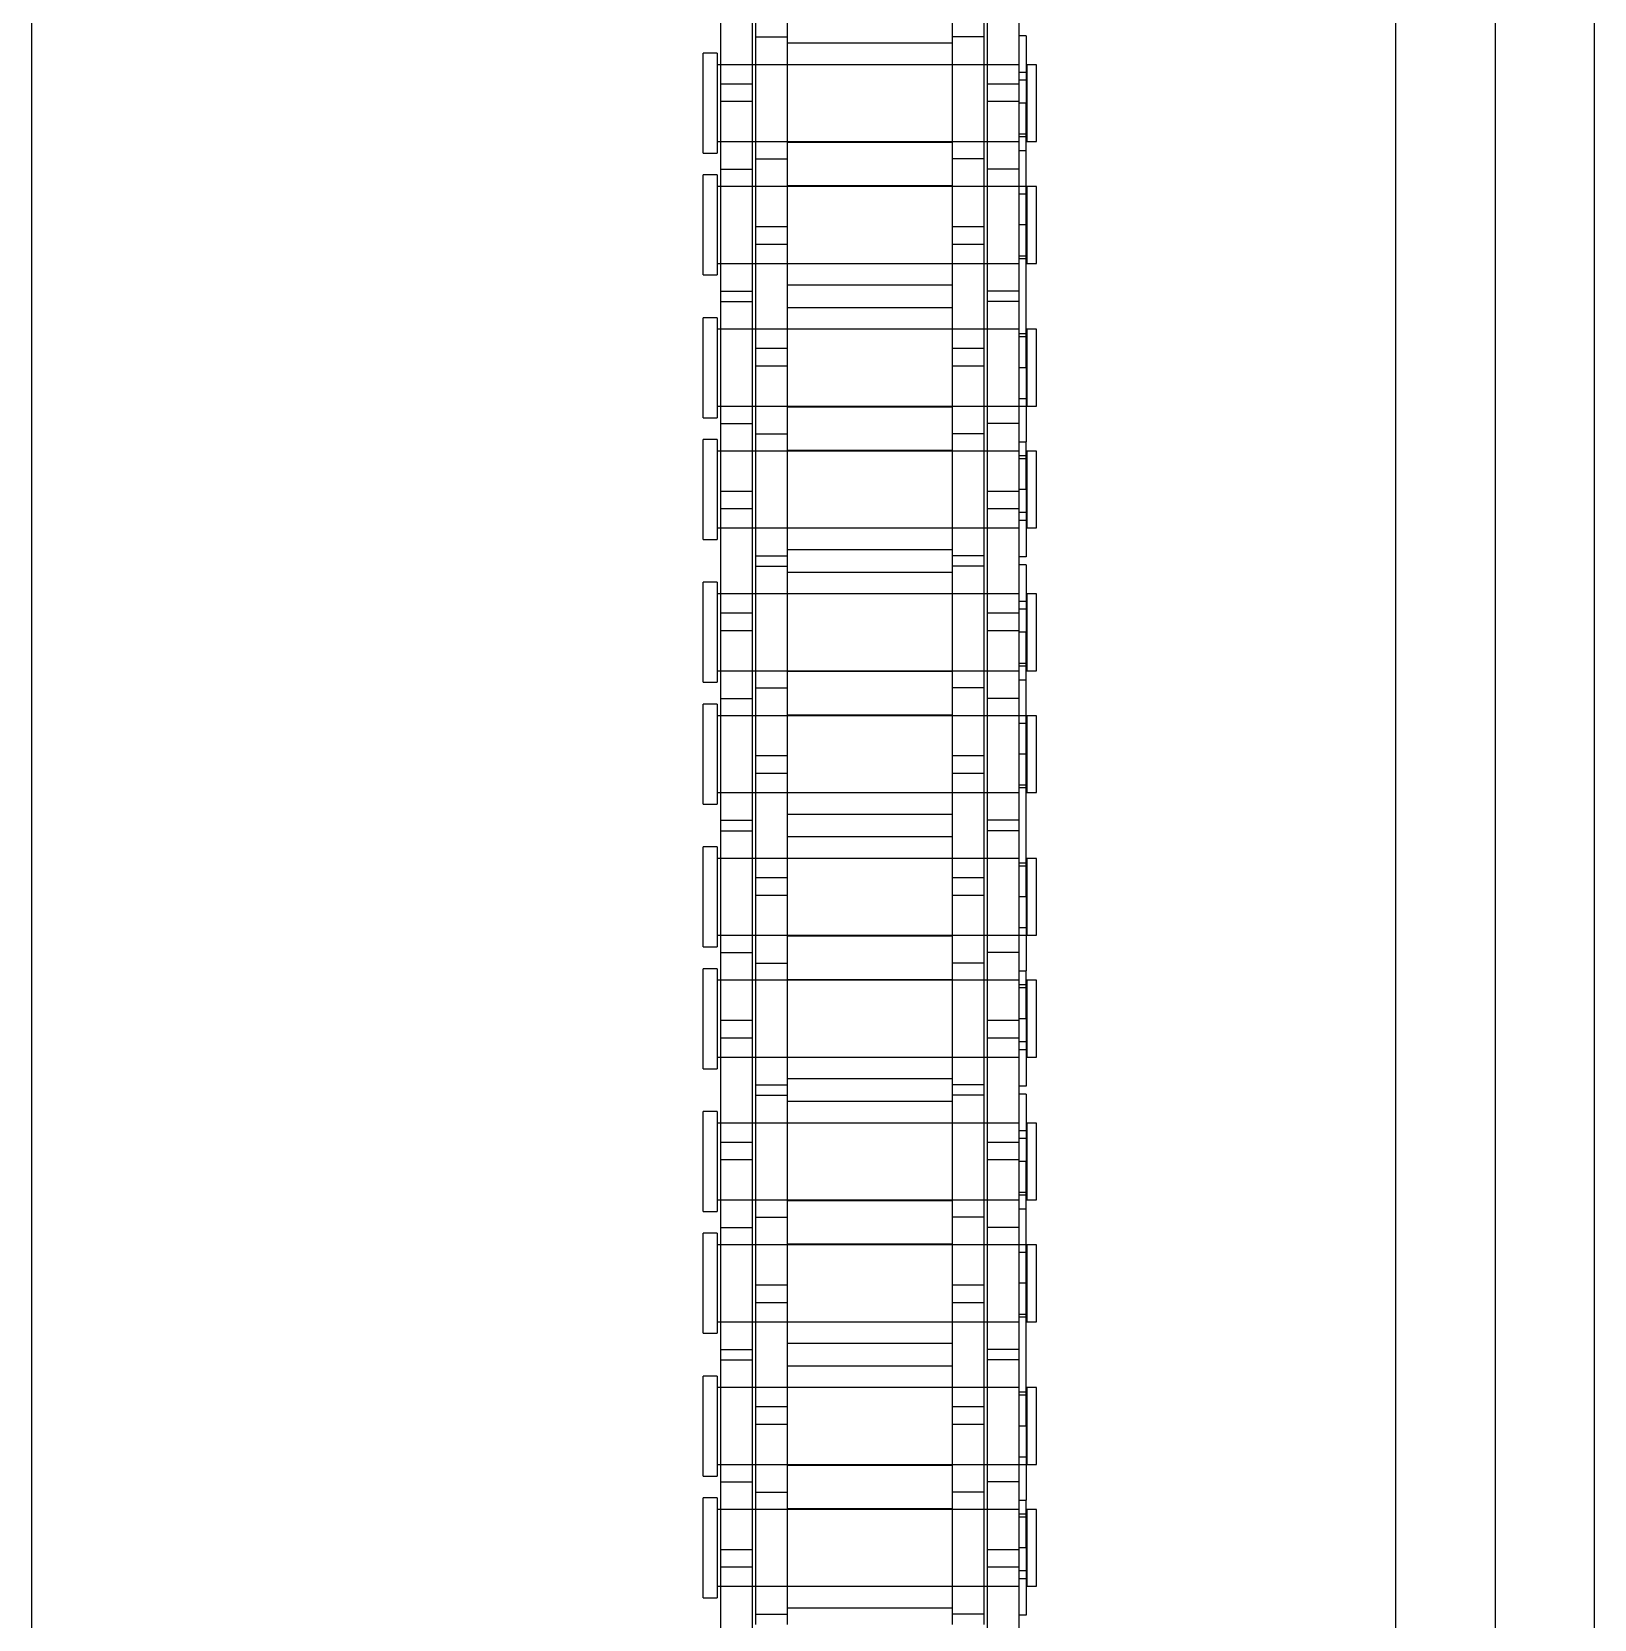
# Model space of a CAD drawing. Header units: metres. Extents: x 0 to 63075, y 0 to 44550.
# Drawn here: x 14109.2 to 14184.2, y 30244.7 to 30320.9 of the extents above; entities that cross this region are included whole.
import ezdxf

# ---------------------------------------------------------------- set-up
doc = ezdxf.new("R2010")
doc.units = ezdxf.units.M
doc.header["$LTSCALE"] = 75
doc.linetypes.add('HIDDEN2', pattern=[4.7625, 3.175, -1.5875])
for name, color, linetype in [('SDM', 7, 'Continuous'), ('SL4', 4, 'Continuous'), ('ST1', 7, 'HIDDEN2')]:
    doc.layers.add(name, color=color, linetype=linetype)

# ---------------------------------------------------------------- blocks, each defined once
blk = doc.blocks.new('A$Cb6dca9d5')
at = {"layer": 'SL4'}
for p, q in [((262.765, 2339.738), (262.765, 3664.713)), ((328.24, 2339.738), (328.24, 3664.713)), ((337.765, 3664.713), (337.765, 2339.738))]:
    blk.add_line(p, q, dxfattribs=at)
at = {"layer": 'ST1'}
for p, q in [((328.24, 2339.738), (328.24, 3664.713)), ((333.003, 3664.713), (333.003, 2339.738)), ((297.515, 3580.85), (297.515, 3587.2)), ((299.035, 3580.85), (299.035, 3587.2)), ((306.965, 3580.85), (306.965, 3587.2)), ((308.485, 3580.85), (308.485, 3587.2)), ((295.843, 3574.5), (295.843, 3583.595)), ((297.363, 3574.5), (297.363, 3583.595)), ((308.637, 3574.5), (308.637, 3583.595)), ((310.157, 3574.5), (310.157, 3583.595)), ((297.515, 3580.85), (299.035, 3580.85)), ((297.515, 3571.755), (297.515, 3580.85)), ((299.035, 3571.755), (299.035, 3580.85)), ((308.485, 3580.85), (306.965, 3580.85)), ((306.965, 3571.755), (306.965, 3580.85)), ((308.485, 3571.755), (308.485, 3580.85)), ((310.489, 3580.906), (310.157, 3580.906)), ((310.489, 3580.906), (310.489, 3577.675)), ((295, 3575.277), (295, 3580.074)), ((295.659, 3580.074), (295, 3580.074)), ((295.659, 3580.074), (295.659, 3575.277)), ((299.035, 3580.567), (306.965, 3580.567)), ((310.157, 3579.52), (295.659, 3579.52)), ((297.363, 3579.52), (295.843, 3579.52)), ((299.035, 3579.52), (297.515, 3579.52)), ((306.965, 3579.52), (299.035, 3579.52)), ((308.485, 3579.52), (306.965, 3579.52)), ((310.157, 3579.52), (308.637, 3579.52)), ((310.526, 3579.151), (310.157, 3579.151)), ((310.526, 3579.52), (310.526, 3575.83)), ((311, 3579.52), (310.526, 3579.52)), ((311, 3575.83), (311, 3579.52)), ((295.843, 3578.607), (297.363, 3578.607)), ((308.637, 3578.607), (310.157, 3578.607)), ((310.489, 3578.782), (310.157, 3578.782)), ((297.363, 3577.747), (295.843, 3577.747)), ((310.157, 3577.747), (308.637, 3577.747)), ((310.489, 3577.675), (310.157, 3577.675)), ((310.489, 3564.975), (310.489, 3577.675)), ((310.157, 3576.199), (310.526, 3576.199)), ((295.659, 3575.83), (310.157, 3575.83)), ((295.843, 3575.83), (297.363, 3575.83)), ((297.515, 3575.83), (299.035, 3575.83)), ((299.035, 3575.83), (306.965, 3575.83)), ((306.965, 3575.787), (299.035, 3575.787)), ((306.965, 3575.83), (308.485, 3575.83)), ((308.637, 3575.83), (310.157, 3575.83)), ((310.489, 3576.056), (310.157, 3576.056)), ((310.489, 3575.379), (310.157, 3575.379)), ((310.526, 3575.83), (311, 3575.83)), ((295, 3575.277), (295.659, 3575.277)), ((297.515, 3575.002), (299.035, 3575.002)), ((308.485, 3575.002), (306.965, 3575.002)), ((295, 3569.429), (295, 3574.226)), ((295.659, 3574.226), (295, 3574.226)), ((295.659, 3574.226), (295.659, 3569.429)), ((295.843, 3574.5), (297.363, 3574.5)), ((295.843, 3568.15), (295.843, 3574.5)), ((297.363, 3568.15), (297.363, 3574.5)), ((310.157, 3574.5), (308.637, 3574.5)), ((308.637, 3568.15), (308.637, 3574.5)), ((310.157, 3568.15), (310.157, 3574.5)), ((310.157, 3573.672), (295.659, 3573.672)), ((297.363, 3573.672), (295.843, 3573.672)), ((299.035, 3573.672), (297.515, 3573.672)), ((299.035, 3573.715), (306.965, 3573.715)), ((306.965, 3573.672), (299.035, 3573.672)), ((308.485, 3573.672), (306.965, 3573.672)), ((310.489, 3573.672), (308.637, 3573.672)), ((310.526, 3573.303), (310.157, 3573.303)), ((310.526, 3573.672), (310.526, 3569.982)), ((311, 3573.672), (310.526, 3573.672)), ((311, 3569.982), (311, 3573.672)), ((297.515, 3570.895), (297.515, 3571.755)), ((297.515, 3571.755), (299.035, 3571.755)), ((299.035, 3570.895), (299.035, 3571.755)), ((306.965, 3570.895), (306.965, 3571.755)), ((306.965, 3571.755), (308.485, 3571.755)), ((308.485, 3570.895), (308.485, 3571.755)), ((310.489, 3571.827), (310.157, 3571.827)), ((297.515, 3561.8), (297.515, 3570.895)), ((299.035, 3570.895), (297.515, 3570.895)), ((299.035, 3561.8), (299.035, 3570.895)), ((306.965, 3561.8), (306.965, 3570.895)), ((308.485, 3570.895), (306.965, 3570.895)), ((308.485, 3561.8), (308.485, 3570.895)), ((295.659, 3569.982), (310.157, 3569.982)), ((295.843, 3569.982), (297.363, 3569.982)), ((297.515, 3569.982), (299.035, 3569.982)), ((299.035, 3569.982), (306.965, 3569.982)), ((306.965, 3569.982), (308.485, 3569.982)), ((308.637, 3569.982), (310.157, 3569.982)), ((310.157, 3570.351), (310.526, 3570.351)), ((310.489, 3570.208), (310.157, 3570.208)), ((310.526, 3569.982), (311, 3569.982)), ((295, 3569.429), (295.659, 3569.429)), ((295.843, 3568.652), (297.363, 3568.652)), ((306.965, 3568.935), (299.035, 3568.935)), ((310.157, 3568.652), (308.637, 3568.652)), ((295.843, 3568.15), (297.363, 3568.15)), ((295.843, 3559.055), (295.843, 3568.15)), ((297.363, 3559.055), (297.363, 3568.15)), ((299.035, 3567.867), (306.965, 3567.867)), ((310.157, 3568.15), (308.637, 3568.15)), ((308.637, 3559.055), (308.637, 3568.15)), ((310.157, 3559.055), (310.157, 3568.15)), ((295, 3562.577), (295, 3567.374)), ((295.659, 3567.374), (295, 3567.374)), ((295.659, 3567.374), (295.659, 3562.577)), ((310.157, 3566.82), (295.659, 3566.82)), ((297.363, 3566.82), (295.843, 3566.82)), ((299.035, 3566.82), (297.515, 3566.82)), ((306.965, 3566.82), (299.035, 3566.82)), ((308.485, 3566.82), (306.965, 3566.82)), ((310.157, 3566.82), (308.637, 3566.82)), ((310.489, 3566.594), (310.157, 3566.594)), ((310.526, 3566.451), (310.157, 3566.451)), ((310.526, 3566.82), (310.526, 3563.13)), ((311, 3566.82), (310.526, 3566.82)), ((311, 3563.13), (311, 3566.82)), ((297.515, 3565.907), (299.035, 3565.907)), ((306.965, 3565.907), (308.485, 3565.907)), ((299.035, 3565.047), (297.515, 3565.047)), ((308.485, 3565.047), (306.965, 3565.047)), ((310.489, 3564.975), (310.157, 3564.975)), ((310.489, 3564.975), (310.489, 3561.423)), ((295.659, 3563.13), (310.157, 3563.13)), ((295.843, 3563.13), (297.363, 3563.13)), ((297.515, 3563.13), (299.035, 3563.13)), ((299.035, 3563.13), (306.965, 3563.13)), ((306.965, 3563.13), (308.485, 3563.13)), ((308.637, 3563.13), (310.489, 3563.13)), ((310.157, 3563.499), (310.526, 3563.499)), ((310.526, 3563.13), (311, 3563.13)), ((295, 3562.577), (295.659, 3562.577)), ((306.965, 3563.087), (299.035, 3563.087)), ((295.843, 3562.302), (297.363, 3562.302)), ((297.515, 3561.8), (299.035, 3561.8)), ((297.515, 3555.45), (297.515, 3561.8)), ((299.035, 3555.45), (299.035, 3561.8)), ((308.485, 3561.8), (306.965, 3561.8)), ((306.965, 3555.45), (306.965, 3561.8)), ((308.485, 3555.45), (308.485, 3561.8)), ((310.157, 3562.302), (308.637, 3562.302)), ((295, 3556.729), (295, 3561.526)), ((295.659, 3561.526), (295, 3561.526)), ((295.659, 3561.526), (295.659, 3556.729)), ((310.157, 3560.972), (295.659, 3560.972)), ((297.363, 3560.972), (295.843, 3560.972)), ((299.035, 3560.972), (297.515, 3560.972)), ((299.035, 3561.015), (306.965, 3561.015)), ((306.965, 3560.972), (299.035, 3560.972)), ((308.485, 3560.972), (306.965, 3560.972)), ((310.157, 3560.972), (308.637, 3560.972)), ((310.157, 3561.423), (310.489, 3561.423)), ((310.489, 3559.127), (310.489, 3561.423)), ((310.526, 3560.972), (310.526, 3557.282)), ((311, 3560.972), (310.526, 3560.972)), ((311, 3557.282), (311, 3560.972)), ((310.489, 3560.746), (310.157, 3560.746)), ((310.526, 3560.603), (310.157, 3560.603)), ((295.843, 3558.195), (295.843, 3559.055)), ((295.843, 3559.055), (297.363, 3559.055)), ((297.363, 3558.195), (297.363, 3559.055)), ((308.637, 3558.195), (308.637, 3559.055)), ((308.637, 3559.055), (310.157, 3559.055)), ((310.489, 3559.127), (310.157, 3559.127)), ((310.157, 3558.195), (310.157, 3559.055)), ((310.489, 3559.127), (310.489, 3555.896)), ((295.843, 3549.1), (295.843, 3558.195)), ((297.363, 3558.195), (295.843, 3558.195)), ((297.363, 3549.1), (297.363, 3558.195)), ((308.637, 3549.1), (308.637, 3558.195)), ((310.157, 3558.195), (308.637, 3558.195)), ((310.157, 3549.1), (310.157, 3558.195)), ((310.489, 3558.02), (310.157, 3558.02)), ((295.659, 3557.282), (310.157, 3557.282)), ((295.843, 3557.282), (297.363, 3557.282)), ((297.515, 3557.282), (299.035, 3557.282)), ((299.035, 3557.282), (306.965, 3557.282)), ((306.965, 3557.282), (308.485, 3557.282)), ((308.637, 3557.282), (310.157, 3557.282)), ((310.157, 3557.651), (310.526, 3557.651)), ((310.526, 3557.282), (311, 3557.282)), ((295, 3556.729), (295.659, 3556.729)), ((297.515, 3555.952), (299.035, 3555.952)), ((306.965, 3556.235), (299.035, 3556.235)), ((308.485, 3555.952), (306.965, 3555.952)), ((310.489, 3555.896), (310.157, 3555.896)), ((310.489, 3555.506), (310.157, 3555.506)), ((310.489, 3555.506), (310.489, 3552.275)), ((297.515, 3555.45), (299.035, 3555.45)), ((297.515, 3546.355), (297.515, 3555.45)), ((299.035, 3546.355), (299.035, 3555.45)), ((299.035, 3555.167), (306.965, 3555.167)), ((308.485, 3555.45), (306.965, 3555.45)), ((306.965, 3546.355), (306.965, 3555.45)), ((308.485, 3546.355), (308.485, 3555.45)), ((295, 3549.877), (295, 3554.674)), ((295.659, 3554.674), (295, 3554.674)), ((295.659, 3554.674), (295.659, 3549.877)), ((310.157, 3554.12), (295.659, 3554.12)), ((297.363, 3554.12), (295.843, 3554.12)), ((299.035, 3554.12), (297.515, 3554.12)), ((306.965, 3554.12), (299.035, 3554.12)), ((308.485, 3554.12), (306.965, 3554.12)), ((310.157, 3554.12), (308.637, 3554.12)), ((310.526, 3554.12), (310.526, 3550.43)), ((311, 3554.12), (310.526, 3554.12)), ((311, 3550.43), (311, 3554.12)), ((295.843, 3553.207), (297.363, 3553.207)), ((308.637, 3553.207), (310.157, 3553.207)), ((310.526, 3553.751), (310.157, 3553.751)), ((310.489, 3553.382), (310.157, 3553.382)), ((297.363, 3552.347), (295.843, 3552.347)), ((310.157, 3552.347), (308.637, 3552.347)), ((310.489, 3552.275), (310.157, 3552.275)), ((310.489, 3539.575), (310.489, 3552.275)), ((295.659, 3550.43), (310.157, 3550.43)), ((295.843, 3550.43), (297.363, 3550.43)), ((297.515, 3550.43), (299.035, 3550.43)), ((299.035, 3550.43), (306.965, 3550.43)), ((306.965, 3550.387), (299.035, 3550.387)), ((306.965, 3550.43), (308.485, 3550.43)), ((308.637, 3550.43), (310.157, 3550.43)), ((310.157, 3550.799), (310.526, 3550.799)), ((310.489, 3550.656), (310.157, 3550.656)), ((310.526, 3550.43), (311, 3550.43)), ((295, 3549.877), (295.659, 3549.877)), ((297.515, 3549.602), (299.035, 3549.602)), ((308.485, 3549.602), (306.965, 3549.602)), ((310.489, 3549.979), (310.157, 3549.979)), ((295, 3544.029), (295, 3548.826)), ((295.659, 3548.826), (295, 3548.826)), ((295.659, 3548.826), (295.659, 3544.029)), ((295.843, 3549.1), (297.363, 3549.1)), ((295.843, 3542.75), (295.843, 3549.1)), ((297.363, 3542.75), (297.363, 3549.1)), ((310.157, 3549.1), (308.637, 3549.1)), ((308.637, 3542.75), (308.637, 3549.1)), ((310.157, 3542.75), (310.157, 3549.1)), ((310.157, 3548.272), (295.659, 3548.272)), ((297.363, 3548.272), (295.843, 3548.272)), ((299.035, 3548.272), (297.515, 3548.272)), ((299.035, 3548.315), (306.965, 3548.315)), ((306.965, 3548.272), (299.035, 3548.272)), ((308.485, 3548.272), (306.965, 3548.272)), ((310.489, 3548.272), (308.637, 3548.272)), ((310.526, 3547.903), (310.157, 3547.903)), ((310.526, 3548.272), (310.526, 3544.582)), ((311, 3548.272), (310.526, 3548.272)), ((311, 3544.582), (311, 3548.272)), ((297.515, 3545.495), (297.515, 3546.355)), ((297.515, 3546.355), (299.035, 3546.355)), ((299.035, 3545.495), (299.035, 3546.355)), ((306.965, 3545.495), (306.965, 3546.355)), ((306.965, 3546.355), (308.485, 3546.355)), ((308.485, 3545.495), (308.485, 3546.355)), ((310.489, 3546.427), (310.157, 3546.427)), ((297.515, 3536.4), (297.515, 3545.495)), ((299.035, 3545.495), (297.515, 3545.495)), ((299.035, 3536.4), (299.035, 3545.495)), ((306.965, 3536.4), (306.965, 3545.495)), ((308.485, 3545.495), (306.965, 3545.495)), ((308.485, 3536.4), (308.485, 3545.495)), ((310.157, 3544.951), (310.526, 3544.951)), ((295.659, 3544.582), (310.157, 3544.582)), ((295.843, 3544.582), (297.363, 3544.582)), ((297.515, 3544.582), (299.035, 3544.582)), ((299.035, 3544.582), (306.965, 3544.582)), ((306.965, 3544.582), (308.485, 3544.582)), ((308.637, 3544.582), (310.157, 3544.582)), ((310.489, 3544.808), (310.157, 3544.808)), ((310.526, 3544.582), (311, 3544.582)), ((295, 3544.029), (295.659, 3544.029)), ((306.965, 3543.535), (299.035, 3543.535)), ((295.843, 3543.252), (297.363, 3543.252)), ((295.843, 3542.75), (297.363, 3542.75)), ((295.843, 3533.655), (295.843, 3542.75)), ((297.363, 3533.655), (297.363, 3542.75)), ((310.157, 3543.252), (308.637, 3543.252)), ((310.157, 3542.75), (308.637, 3542.75)), ((308.637, 3533.655), (308.637, 3542.75)), ((310.157, 3533.655), (310.157, 3542.75)), ((295, 3537.177), (295, 3541.974)), ((295.659, 3541.974), (295, 3541.974)), ((295.659, 3541.974), (295.659, 3537.177)), ((299.035, 3542.467), (306.965, 3542.467)), ((310.157, 3541.42), (295.659, 3541.42)), ((297.363, 3541.42), (295.843, 3541.42)), ((299.035, 3541.42), (297.515, 3541.42)), ((306.965, 3541.42), (299.035, 3541.42)), ((308.485, 3541.42), (306.965, 3541.42)), ((310.157, 3541.42), (308.637, 3541.42)), ((310.489, 3541.194), (310.157, 3541.194)), ((310.526, 3541.051), (310.157, 3541.051)), ((310.526, 3541.42), (310.526, 3537.73)), ((311, 3541.42), (310.526, 3541.42)), ((311, 3537.73), (311, 3541.42)), ((297.515, 3540.507), (299.035, 3540.507)), ((306.965, 3540.507), (308.485, 3540.507)), ((299.035, 3539.647), (297.515, 3539.647)), ((308.485, 3539.647), (306.965, 3539.647)), ((310.489, 3539.575), (310.157, 3539.575)), ((310.489, 3539.575), (310.489, 3536.023)), ((310.157, 3538.099), (310.526, 3538.099)), ((295.659, 3537.73), (310.157, 3537.73)), ((295.843, 3537.73), (297.363, 3537.73)), ((297.515, 3537.73), (299.035, 3537.73)), ((299.035, 3537.73), (306.965, 3537.73)), ((306.965, 3537.687), (299.035, 3537.687)), ((306.965, 3537.73), (308.485, 3537.73)), ((308.637, 3537.73), (310.489, 3537.73)), ((310.526, 3537.73), (311, 3537.73)), ((295, 3537.177), (295.659, 3537.177)), ((295.843, 3536.902), (297.363, 3536.902)), ((310.157, 3536.902), (308.637, 3536.902)), ((295, 3531.329), (295, 3536.126)), ((295.659, 3536.126), (295, 3536.126)), ((295.659, 3536.126), (295.659, 3531.329)), ((297.515, 3536.4), (299.035, 3536.4)), ((297.515, 3530.05), (297.515, 3536.4)), ((299.035, 3530.05), (299.035, 3536.4)), ((308.485, 3536.4), (306.965, 3536.4)), ((306.965, 3530.05), (306.965, 3536.4)), ((308.485, 3530.05), (308.485, 3536.4)), ((310.157, 3536.023), (310.489, 3536.023)), ((310.489, 3533.727), (310.489, 3536.023)), ((310.157, 3535.572), (295.659, 3535.572)), ((297.363, 3535.572), (295.843, 3535.572)), ((299.035, 3535.572), (297.515, 3535.572)), ((299.035, 3535.615), (306.965, 3535.615)), ((306.965, 3535.572), (299.035, 3535.572)), ((308.485, 3535.572), (306.965, 3535.572)), ((310.157, 3535.572), (308.637, 3535.572)), ((310.489, 3535.346), (310.157, 3535.346)), ((310.526, 3535.203), (310.157, 3535.203)), ((310.526, 3535.572), (310.526, 3531.882)), ((311, 3535.572), (310.526, 3535.572)), ((311, 3531.882), (311, 3535.572)), ((295.843, 3532.795), (295.843, 3533.655)), ((295.843, 3533.655), (297.363, 3533.655)), ((297.363, 3532.795), (297.363, 3533.655)), ((308.637, 3532.795), (308.637, 3533.655)), ((308.637, 3533.655), (310.157, 3533.655)), ((310.489, 3533.727), (310.157, 3533.727)), ((310.157, 3532.795), (310.157, 3533.655)), ((310.489, 3533.727), (310.489, 3530.496)), ((295.843, 3523.7), (295.843, 3532.795)), ((297.363, 3532.795), (295.843, 3532.795)), ((297.363, 3523.7), (297.363, 3532.795)), ((308.637, 3523.7), (308.637, 3532.795)), ((310.157, 3532.795), (308.637, 3532.795)), ((310.157, 3523.7), (310.157, 3532.795)), ((295.659, 3531.882), (310.157, 3531.882)), ((295.843, 3531.882), (297.363, 3531.882)), ((297.515, 3531.882), (299.035, 3531.882)), ((299.035, 3531.882), (306.965, 3531.882)), ((306.965, 3531.882), (308.485, 3531.882)), ((308.637, 3531.882), (310.157, 3531.882)), ((310.489, 3532.62), (310.157, 3532.62)), ((310.157, 3532.251), (310.526, 3532.251)), ((310.526, 3531.882), (311, 3531.882)), ((295, 3531.329), (295.659, 3531.329)), ((297.515, 3530.552), (299.035, 3530.552)), ((306.965, 3530.835), (299.035, 3530.835)), ((308.485, 3530.552), (306.965, 3530.552)), ((310.489, 3530.496), (310.157, 3530.496)), ((297.515, 3530.05), (299.035, 3530.05)), ((297.515, 3520.955), (297.515, 3530.05)), ((299.035, 3520.955), (299.035, 3530.05)), ((299.035, 3529.767), (306.965, 3529.767)), ((308.485, 3530.05), (306.965, 3530.05)), ((306.965, 3520.955), (306.965, 3530.05)), ((308.485, 3520.955), (308.485, 3530.05)), ((310.489, 3530.106), (310.157, 3530.106)), ((310.489, 3530.106), (310.489, 3526.875)), ((295, 3524.477), (295, 3529.274)), ((295.659, 3529.274), (295, 3529.274)), ((295.659, 3529.274), (295.659, 3524.477)), ((310.157, 3528.72), (295.659, 3528.72)), ((297.363, 3528.72), (295.843, 3528.72)), ((299.035, 3528.72), (297.515, 3528.72)), ((306.965, 3528.72), (299.035, 3528.72)), ((308.485, 3528.72), (306.965, 3528.72)), ((310.157, 3528.72), (308.637, 3528.72)), ((310.526, 3528.351), (310.157, 3528.351)), ((310.526, 3528.72), (310.526, 3525.03)), ((311, 3528.72), (310.526, 3528.72)), ((311, 3525.03), (311, 3528.72)), ((295.843, 3527.807), (297.363, 3527.807)), ((308.637, 3527.807), (310.157, 3527.807)), ((310.489, 3527.982), (310.157, 3527.982)), ((297.363, 3526.947), (295.843, 3526.947)), ((310.157, 3526.947), (308.637, 3526.947)), ((310.489, 3526.875), (310.157, 3526.875)), ((310.489, 3514.175), (310.489, 3526.875)), ((295.659, 3525.03), (310.157, 3525.03)), ((295.843, 3525.03), (297.363, 3525.03)), ((297.515, 3525.03), (299.035, 3525.03)), ((299.035, 3525.03), (306.965, 3525.03)), ((306.965, 3525.03), (308.485, 3525.03)), ((308.637, 3525.03), (310.157, 3525.03)), ((310.157, 3525.399), (310.526, 3525.399)), ((310.489, 3525.256), (310.157, 3525.256)), ((310.526, 3525.03), (311, 3525.03)), ((295, 3524.477), (295.659, 3524.477)), ((306.965, 3524.987), (299.035, 3524.987)), ((310.489, 3524.579), (310.157, 3524.579)), ((295.843, 3523.7), (297.363, 3523.7)), ((295.843, 3517.35), (295.843, 3523.7)), ((297.363, 3517.35), (297.363, 3523.7)), ((297.515, 3524.202), (299.035, 3524.202)), ((308.485, 3524.202), (306.965, 3524.202)), ((310.157, 3523.7), (308.637, 3523.7)), ((308.637, 3517.35), (308.637, 3523.7)), ((310.157, 3517.35), (310.157, 3523.7)), ((295, 3518.629), (295, 3523.426)), ((295.659, 3523.426), (295, 3523.426)), ((295.659, 3523.426), (295.659, 3518.629)), ((310.157, 3522.872), (295.659, 3522.872)), ((297.363, 3522.872), (295.843, 3522.872)), ((299.035, 3522.872), (297.515, 3522.872)), ((299.035, 3522.915), (306.965, 3522.915)), ((306.965, 3522.872), (299.035, 3522.872)), ((308.485, 3522.872), (306.965, 3522.872)), ((310.489, 3522.872), (308.637, 3522.872)), ((310.526, 3522.872), (310.526, 3519.182)), ((311, 3522.872), (310.526, 3522.872)), ((311, 3519.182), (311, 3522.872)), ((310.526, 3522.503), (310.157, 3522.503)), ((297.515, 3520.095), (297.515, 3520.955)), ((297.515, 3520.955), (299.035, 3520.955)), ((299.035, 3520.095), (299.035, 3520.955)), ((306.965, 3520.095), (306.965, 3520.955)), ((306.965, 3520.955), (308.485, 3520.955)), ((308.485, 3520.095), (308.485, 3520.955)), ((310.489, 3521.027), (310.157, 3521.027)), ((297.515, 3511), (297.515, 3520.095)), ((299.035, 3520.095), (297.515, 3520.095)), ((299.035, 3511), (299.035, 3520.095)), ((306.965, 3511), (306.965, 3520.095)), ((308.485, 3520.095), (306.965, 3520.095)), ((308.485, 3511), (308.485, 3520.095)), ((295.659, 3519.182), (310.157, 3519.182)), ((295.843, 3519.182), (297.363, 3519.182)), ((297.515, 3519.182), (299.035, 3519.182)), ((299.035, 3519.182), (306.965, 3519.182)), ((306.965, 3519.182), (308.485, 3519.182)), ((308.637, 3519.182), (310.157, 3519.182)), ((310.157, 3519.551), (310.526, 3519.551)), ((310.489, 3519.408), (310.157, 3519.408)), ((310.526, 3519.182), (311, 3519.182)), ((295, 3518.629), (295.659, 3518.629)), ((295.843, 3517.852), (297.363, 3517.852)), ((306.965, 3518.135), (299.035, 3518.135)), ((310.157, 3517.852), (308.637, 3517.852)), ((295.843, 3517.35), (297.363, 3517.35)), ((295.843, 3508.255), (295.843, 3517.35)), ((297.363, 3508.255), (297.363, 3517.35)), ((299.035, 3517.067), (306.965, 3517.067)), ((310.157, 3517.35), (308.637, 3517.35)), ((308.637, 3508.255), (308.637, 3517.35)), ((310.157, 3508.255), (310.157, 3517.35)), ((295, 3511.777), (295, 3516.574)), ((295.659, 3516.574), (295, 3516.574)), ((295.659, 3516.574), (295.659, 3511.777)), ((310.157, 3516.02), (295.659, 3516.02)), ((297.363, 3516.02), (295.843, 3516.02)), ((299.035, 3516.02), (297.515, 3516.02)), ((306.965, 3516.02), (299.035, 3516.02)), ((308.485, 3516.02), (306.965, 3516.02)), ((310.157, 3516.02), (308.637, 3516.02)), ((310.526, 3516.02), (310.526, 3512.33)), ((311, 3516.02), (310.526, 3516.02)), ((311, 3512.33), (311, 3516.02)), ((297.515, 3515.107), (299.035, 3515.107)), ((306.965, 3515.107), (308.485, 3515.107)), ((310.489, 3515.794), (310.157, 3515.794)), ((310.526, 3515.651), (310.157, 3515.651)), ((299.035, 3514.247), (297.515, 3514.247)), ((308.485, 3514.247), (306.965, 3514.247)), ((310.489, 3514.175), (310.157, 3514.175)), ((310.489, 3514.175), (310.489, 3510.623)), ((295.659, 3512.33), (310.157, 3512.33)), ((295.843, 3512.33), (297.363, 3512.33)), ((297.515, 3512.33), (299.035, 3512.33)), ((299.035, 3512.33), (306.965, 3512.33)), ((306.965, 3512.287), (299.035, 3512.287)), ((306.965, 3512.33), (308.485, 3512.33)), ((308.637, 3512.33), (310.489, 3512.33)), ((310.157, 3512.699), (310.526, 3512.699)), ((310.526, 3512.33), (311, 3512.33)), ((295, 3511.777), (295.659, 3511.777)), ((295.843, 3511.502), (297.363, 3511.502)), ((310.157, 3511.502), (308.637, 3511.502)), ((295, 3505.929), (295, 3510.726)), ((295.659, 3510.726), (295, 3510.726)), ((295.659, 3510.726), (295.659, 3505.929)), ((297.515, 3511), (299.035, 3511)), ((297.515, 3504.65), (297.515, 3511)), ((299.035, 3504.65), (299.035, 3511)), ((308.485, 3511), (306.965, 3511)), ((306.965, 3504.65), (306.965, 3511)), ((308.485, 3504.65), (308.485, 3511)), ((310.157, 3510.623), (310.489, 3510.623)), ((310.489, 3508.327), (310.489, 3510.623)), ((310.157, 3510.172), (295.659, 3510.172)), ((297.363, 3510.172), (295.843, 3510.172)), ((299.035, 3510.172), (297.515, 3510.172)), ((299.035, 3510.215), (306.965, 3510.215)), ((306.965, 3510.172), (299.035, 3510.172)), ((308.485, 3510.172), (306.965, 3510.172)), ((310.157, 3510.172), (308.637, 3510.172)), ((310.489, 3509.946), (310.157, 3509.946)), ((310.526, 3509.803), (310.157, 3509.803)), ((310.526, 3510.172), (310.526, 3506.482)), ((311, 3510.172), (310.526, 3510.172)), ((311, 3506.482), (311, 3510.172)), ((295.843, 3507.395), (295.843, 3508.255)), ((295.843, 3508.255), (297.363, 3508.255)), ((297.363, 3507.395), (297.363, 3508.255)), ((308.637, 3507.395), (308.637, 3508.255)), ((308.637, 3508.255), (310.157, 3508.255)), ((310.489, 3508.327), (310.157, 3508.327)), ((310.157, 3507.395), (310.157, 3508.255)), ((310.489, 3508.327), (310.489, 3505.096)), ((295.843, 3498.3), (295.843, 3507.395)), ((297.363, 3507.395), (295.843, 3507.395)), ((297.363, 3498.3), (297.363, 3507.395)), ((308.637, 3498.3), (308.637, 3507.395)), ((310.157, 3507.395), (308.637, 3507.395)), ((310.157, 3498.3), (310.157, 3507.395)), ((310.489, 3507.22), (310.157, 3507.22)), ((310.157, 3506.851), (310.526, 3506.851)), ((295.659, 3506.482), (310.157, 3506.482)), ((295.843, 3506.482), (297.363, 3506.482)), ((297.515, 3506.482), (299.035, 3506.482)), ((299.035, 3506.482), (306.965, 3506.482)), ((306.965, 3506.482), (308.485, 3506.482)), ((308.637, 3506.482), (310.157, 3506.482)), ((310.526, 3506.482), (311, 3506.482)), ((295, 3505.929), (295.659, 3505.929)), ((306.965, 3505.435), (299.035, 3505.435)), ((297.515, 3505.152), (299.035, 3505.152)), ((308.485, 3505.152), (306.965, 3505.152)), ((310.489, 3505.096), (310.157, 3505.096))]:
    blk.add_line(p, q, dxfattribs=at)

msp = doc.modelspace()

# ---------------------------------------------------------------- block references
at = {"layer": 'SDM'}
msp.add_blockref('A$Cb6dca9d5', (13846.469, 26739.769), dxfattribs=at)

doc.saveas('drawing.dxf')
